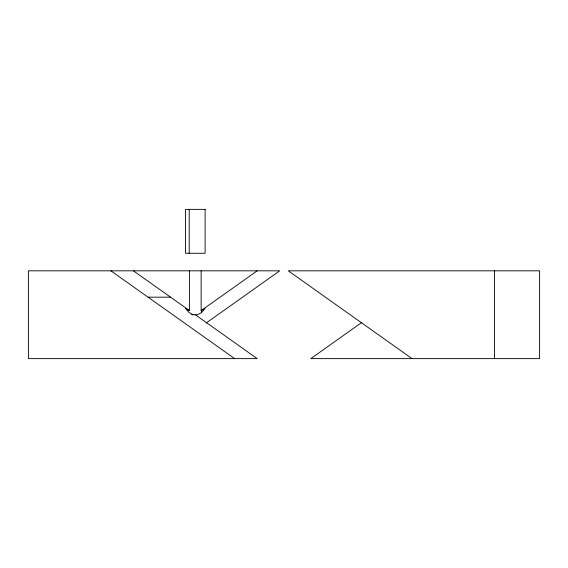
<?xml version="1.0" encoding="UTF-8"?>
<svg xmlns="http://www.w3.org/2000/svg" width="568" height="568" viewBox="0 0 568 568"><rect width="100%" height="100%" fill="white"/><g stroke="black" fill="none" stroke-linecap="round" stroke-linejoin="round"><path stroke-width="0.85" d="M191.594 314.729L197.43 314.729L201.406 312.663L205.119 308.523L201.143 310.589L201.143 270.829M201.143 310.589L257.183 270.829M206.07 323.071L279.704 270.829L28.4 270.829L28.4 358.628L257.183 358.628L195.307 314.729M361.901 322.39L310.817 358.628L539.6 358.628L539.6 270.829L288.296 270.829L412.048 358.628M148.035 297.171L170.556 297.171M189.471 270.829L189.471 310.589L185.495 308.523L189.208 312.663L193.184 314.729M133.43 270.829L189.471 310.589M110.902 270.829L234.662 358.628M494.558 270.829L494.558 358.628M201.406 310.043L201.406 312.663M189.208 209.372L189.208 253.271M205.119 209.372L185.495 209.372L185.495 253.271L205.119 253.271L205.119 209.372"/></g></svg>
